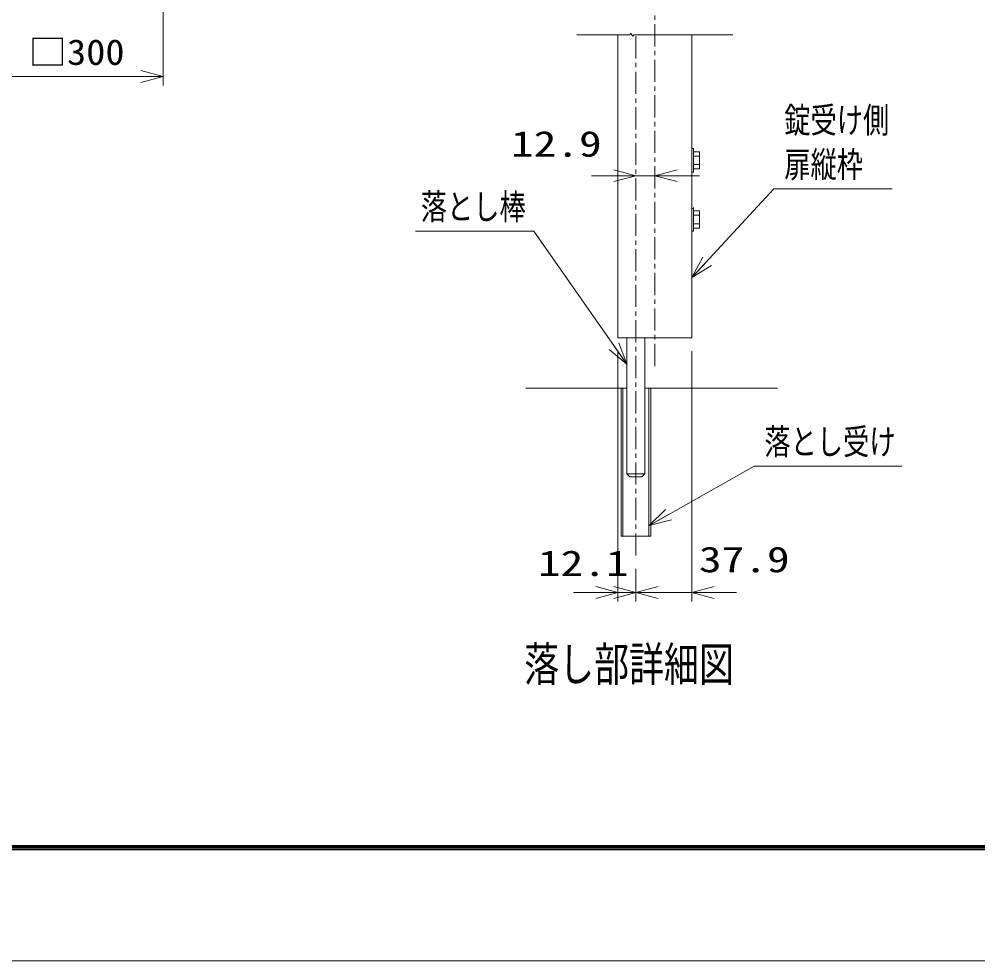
# Model space of a CAD drawing. Units: millimetres, scale not verified. Extents: x -4455 to 4455, y -3150 to 3150.
# Drawn here: x -1773 to -154, y -3150 to -1559 of the extents above; entities that cross this region are included whole.
import ezdxf
from ezdxf.enums import TextEntityAlignment as Align

# ---------------------------------------------------------------- set-up
doc = ezdxf.new("R2010")
doc.units = ezdxf.units.MM
doc.header["$LTSCALE"] = 30
doc.linetypes.add('USER1', pattern=[2, 1.25, -0.25, 0.25, -0.25])
for name, color, linetype, lineweight in [('0-0_外形線', 7, 'Continuous', 9), ('0-1_軸線', 2, 'USER1', 18), ('0-2_0', 7, 'Continuous', 9), ('0-3_寸法線', 1, 'Continuous', 18), ('0-5_扉縦枠', 7, 'Continuous', 9)]:
    doc.layers.add(name, color=color, linetype=linetype, lineweight=lineweight)
doc.layers.add('0-4_WAKU', color=7, linetype='Continuous')
doc.styles.add('ＭＳ ゴシック', font='')
doc.styles.get('ＭＳ ゴシック').set_extended_font_data('MS Gothic')

# ---------------------------------------------------------------- blocks, each defined once
blk = doc.blocks.new('_Open30')
at = {"layer": '0-2_0', "color": 2, "lineweight": 18}
blk.add_line((0, 0), (-30, 0), dxfattribs=at)
blk.add_lwpolyline([(-30, 8.04), (0, 0), (-30, -8.04)], dxfattribs=at)

msp = doc.modelspace()

# ---------------------------------------------------------------- linework, layer by layer
at = {"layer": '0-0_外形線', "color": 4, "lineweight": 18}
for p, q in [((-830.91, -1585.22), (-741.73, -1585.22)), ((-736.16, -1587.84), (-740.5, -1582.6)), ((-736.16, -1587.84), (-734.93, -1585.22)), ((-734.93, -1585.22), (-567.35, -1585.22)), ((-734.93, -1585.22), (-696.51, -1585.22)), ((-716.26, -2182.39), (-492.24, -2182.39))]:
    msp.add_line(p, q, dxfattribs=at)
at = {"layer": '0-0_外形線'}
for p, q in [((-761.51, -1585.22), (-761.51, -2097.39)), ((-636.51, -2097.39), (-636.51, -1585.22)), ((-634.01, -1777.39), (-636.51, -1777.39)), ((-636.51, -1777.39), (-636.51, -1817.39)), ((-634.01, -1777.39), (-634.01, -1817.39)), ((-623.64, -1782.96), (-634.01, -1782.96)), ((-623.64, -1790.18), (-634.01, -1790.18)), ((-623.64, -1782.96), (-633.64, -1782.96)), ((-623.64, -1790.18), (-633.64, -1790.18)), ((-623.64, -1782.96), (-623.64, -1811.83)), ((-623.64, -1804.61), (-634.01, -1804.61)), ((-623.64, -1811.83), (-634.01, -1811.83)), ((-623.64, -1804.61), (-633.64, -1804.61)), ((-623.64, -1811.83), (-633.64, -1811.83)), ((-634.01, -1817.39), (-636.51, -1817.39)), ((-636.51, -1877.39), (-636.51, -1917.39)), ((-634.01, -1878.64), (-636.51, -1878.64)), ((-634.01, -1877.39), (-634.01, -1917.39)), ((-623.64, -1882.96), (-634.01, -1882.96)), ((-623.64, -1890.18), (-634.01, -1890.18)), ((-623.64, -1882.96), (-633.64, -1882.96)), ((-623.64, -1890.18), (-633.64, -1890.18)), ((-623.64, -1882.96), (-623.64, -1911.83)), ((-623.64, -1904.61), (-634.01, -1904.61)), ((-623.64, -1904.61), (-633.64, -1904.61)), ((-634.01, -1917.39), (-636.51, -1917.39)), ((-623.64, -1911.83), (-634.01, -1911.83)), ((-623.64, -1911.83), (-633.64, -1911.83)), ((-761.51, -2097.39), (-636.51, -2097.39)), ((-746.26, -2327.39), (-746.26, -2097.39)), ((-716.26, -2327.39), (-716.26, -2097.39)), ((-756.26, -2432.39), (-756.26, -2182.39)), ((-753.26, -2432.39), (-753.26, -2182.39)), ((-709.26, -2432.39), (-709.26, -2182.39)), ((-706.26, -2432.39), (-706.26, -2182.39)), ((-721.26, -2332.39), (-716.26, -2327.39)), ((-741.26, -2332.39), (-721.26, -2332.39)), ((-706.26, -2432.39), (-756.26, -2432.39))]:
    msp.add_line(p, q, dxfattribs=at)
at = {"layer": '0-0_外形線', "color": 4, "lineweight": 18}
msp.add_lwpolyline([(-757.99, -1585.22), (-741.73, -1585.22), (-740.5, -1582.6)], dxfattribs=at)
at = {"layer": '0-0_外形線'}
msp.add_lwpolyline([(-741.26, -2332.39), (-746.26, -2327.39), (-716.26, -2327.39)], dxfattribs=at)
at = {"layer": '0-1_軸線'}
for p, q in [((-699.01, -2145.04), (-699.01, -1368.8)), ((-731.26, -2465.27), (-731.26, -1585.22))]:
    msp.add_line(p, q, dxfattribs=at)
at = {"layer": '0-2_0', "color": 4, "lineweight": 18}
for p, q in [((-746.26, -2182.39), (-917.33, -2182.39)), ((-695.19, -2182.39), (-716.26, -2182.39))]:
    msp.add_line(p, q, dxfattribs=at)
at = {"layer": '0-2_0', "color": 3, "lineweight": 18}
msp.add_lwpolyline([(-4455, 3150), (4455, 3150), (4455, -3150), (-4455, -3150)], close=True, dxfattribs=at)
at = {"layer": '0-2_0'}
for points in [[(-4155, 2962.5), (4155, 2962.5), (4155, -2962.5), (-4155, -2962.5)], [(-4153.13, 2960.62), (4153.13, 2960.62), (4153.13, -2960.62), (-4153.13, -2960.62)], [(-4151.25, 2958.75), (4151.25, 2958.75), (4151.25, -2958.75), (-4151.25, -2958.75)], [(-4149.38, 2956.87), (4149.38, 2956.87), (4149.38, -2956.87), (-4149.38, -2956.87)], [(-4147.5, 2955), (4147.5, 2955), (4147.5, -2955), (-4147.5, -2955)]]:
    msp.add_lwpolyline(points, close=True, dxfattribs=at)
at = {"layer": '0-3_寸法線'}
for p, q in [((-1529.93, -1472.54), (-1529.93, -1670.95)), ((-731.26, -1835.85), (-731.26, -1838.47)), ((-699.01, -1835.85), (-699.01, -1838.47)), ((-761.51, -2119.89), (-761.51, -2542.66)), ((-636.51, -2119.89), (-636.51, -2542.66)), ((-731.26, -2487.77), (-731.26, -2542.66)), ((-731.26, -2487.77), (-731.26, -2542.66))]:
    msp.add_line(p, q, dxfattribs=at)
at = {"layer": '0-3_寸法線', "color": 2}
for p, q in [((-1792.43, -1655.95), (-1567.43, -1655.95)), ((-768.76, -1823.47), (-806.26, -1823.47)), ((-699.01, -1823.47), (-731.26, -1823.47)), ((-661.51, -1823.47), (-624.01, -1823.47)), ((-799.01, -2527.66), (-836.51, -2527.66)), ((-768.76, -2527.66), (-806.26, -2527.66)), ((-761.51, -2527.66), (-731.26, -2527.66)), ((-731.26, -2527.66), (-636.51, -2527.66)), ((-693.76, -2527.66), (-656.26, -2527.66)), ((-599.01, -2527.66), (-561.51, -2527.66))]:
    msp.add_line(p, q, dxfattribs=at)
at = {"layer": '0-3_寸法線', "color": 4}
for points in [[(-298.23, -1845.79), (-498, -1845.79), (-634.8, -1993.58)], [(-1103.47, -1917.15), (-903.7, -1917.15), (-747.71, -2140.01)], [(-281.72, -2314.22), (-531.68, -2314.22), (-706.71, -2413.11)]]:
    msp.add_lwpolyline(points, dxfattribs=at)
at = {"layer": '0-5_扉縦枠', "color": 4, "lineweight": 18}
msp.add_line((-761.51, -2097.39), (-746.26, -2097.39), dxfattribs=at)

# ---------------------------------------------------------------- block references
at = {"layer": '0-3_寸法線', "xscale": 1.25, "yscale": 1.25}
for p in [(-1529.93, -1655.95), (-731.26, -1823.47), (-761.51, -2527.66), (-731.26, -2527.66)]:
    msp.add_blockref('_Open30', p, dxfattribs=at)
for p, rotation in [((-699.01, -1823.47), 180), ((-636.51, -1995.4), 226.69426), ((-746.26, -2142.05), 305.41946), ((-708.9, -2414.32), 209.11855), ((-731.26, -2527.66), 180), ((-636.51, -2527.66), 180)]:
    msp.add_blockref('_Open30', p, dxfattribs=dict(at, rotation=rotation))

# ---------------------------------------------------------------- texts
at = {"layer": '0-3_寸法線', "color": 3, "style": 'ＭＳ ゴシック'}
for s, width, p in [('□300', 1.1, (-1757.34, -1649.28)), ('錠受け側', 0.75, (-480.5, -1764.12)), ('12.9', 1.3, (-942.25, -1804.29)), ('扉縦枠', 0.75, (-480.5, -1839.12)), ('落とし棒', 0.75, (-1094.6, -1910.48)), ('落とし受け', 0.75, (-514.18, -2307.55)), ('12.1', 1.3, (-896.7, -2512.9)), ('37.9', 1.3, (-624.72, -2506.46))]:
    msp.add_text(s, height=43.33, dxfattribs=dict(at, width=width)).set_placement(p, align=Align.BOTTOM_LEFT)
at = {"layer": '0-4_WAKU', "style": 'ＭＳ ゴシック', "width": 0.75}
msp.add_text('落し部詳細図', height=57.73, dxfattribs=at).set_placement((-920.01, -2694.95), align=Align.BOTTOM_LEFT)

doc.saveas('drawing.dxf')
